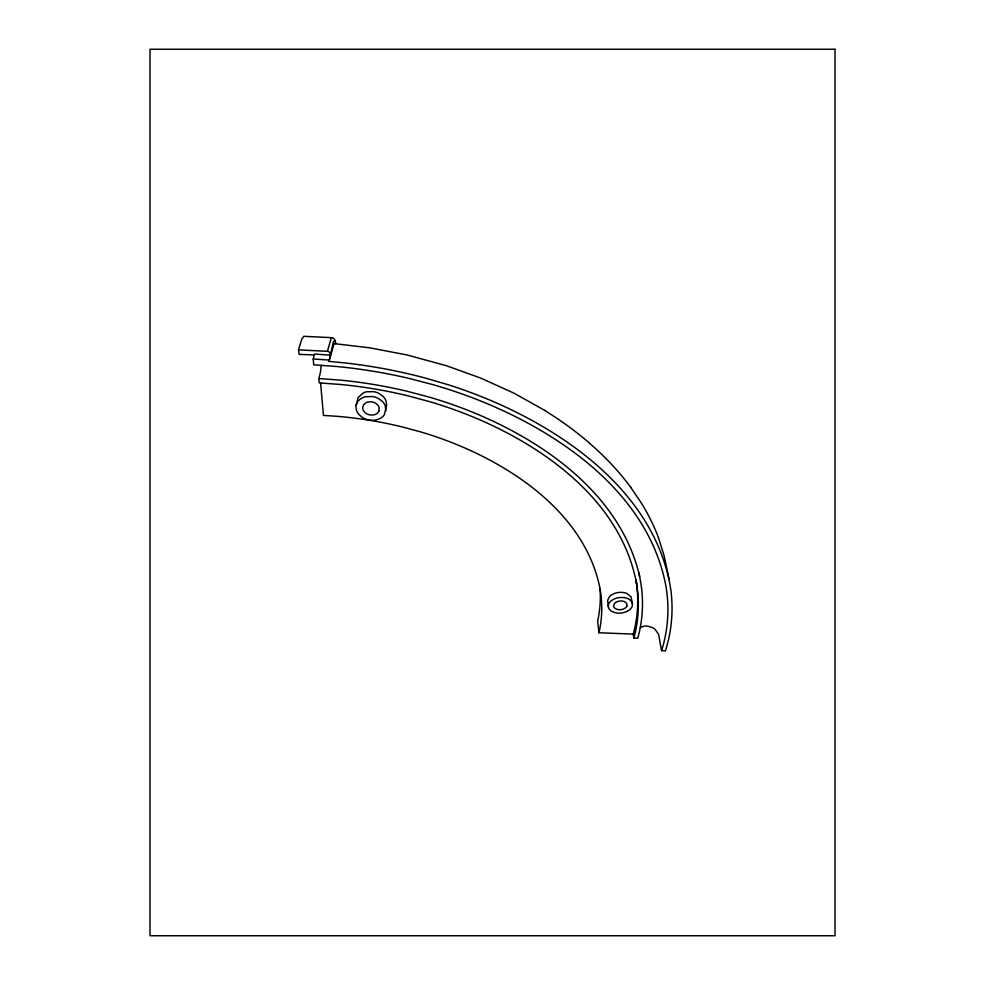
<?xml version="1.0" encoding="UTF-8"?>
<svg xmlns="http://www.w3.org/2000/svg" width="985" height="985" viewBox="0 0 985 985"><rect width="100%" height="100%" fill="white"/><g stroke="black" fill="none" stroke-linecap="round" stroke-linejoin="round"><path stroke-width="1.48" d="M385.837 410.868L385.233 405.771A12.546 12.546 0 0 0 382.045 401.104L378.289 398.433A19.368 19.368 0 0 0 372.884 396.573L365.546 396.696A15.809 15.809 0 0 0 362.098 398.026C357.801 399.959 354.957 404.847 356.274 409.501A11.832 11.832 0 0 0 358.996 414.562L362.135 417.283A18.567 18.567 0 0 0 367.528 419.684L369.671 420.127A18.161 18.161 0 0 0 376.245 419.893L380.099 418.477A11.438 11.438 0 0 0 384.335 414.722L386.674 405.315L385.997 400.846A12.509 12.509 0 0 0 382.833 396.192L379.102 393.52A19.158 19.158 0 0 0 373.746 391.673L366.457 391.784A15.674 15.674 0 0 0 363.034 393.113L358.084 397.608L356.164 405.327M665.441 650.789A139.636 139.636 0 0 0 670.674 588.845C656.022 497.671 573.221 436.183 493.596 401.683A486.085 486.085 0 0 0 448.507 384.839L425.003 377.969A544.594 544.594 0 0 0 344.861 362.923L328.941 361.384L333.558 341.155M328.941 361.384L334.124 343.617L369.806 347.828L407.15 354.982L446.427 365.718L480.815 378.129L513.961 393.163L544.717 410.388M314.313 354.945L299.132 354.366L298.48 349.86L327.414 351.325L331.12 338.372M633.872 638.095A126.536 126.536 0 0 0 636.556 583.6C621.769 504.049 549.753 450.243 479.683 419.758A435.111 435.111 0 0 0 430.359 401.855L408.319 395.908A483.832 483.832 0 0 0 341.278 384.532L319.288 382.894L318.906 378.535L320.482 372.022A66.746 66.746 0 0 0 321.122 365.25M661.612 650.642A138.011 138.011 0 0 0 665.934 586.198C648.98 496.009 565.365 436.232 485.642 403.013A491.343 491.343 0 0 0 432.698 384.581L409.083 378.425A541.959 541.959 0 0 0 337.313 366.568L313.735 364.807L313.193 358.996L314.56 354.071L330.147 355.117M298.48 349.86L301.866 338.914L303.786 336.304L331.982 337.683M378.991 410.807L379.139 407.741A6.821 6.821 0 0 0 377.132 404.416L375.814 403.358A10.54 10.54 0 0 0 371.591 401.818L367.959 401.954A8.779 8.779 0 0 0 366.038 402.693L363.588 404.737L362.652 407.765A6.292 6.292 0 0 0 364.364 411.865L365.127 412.678A9.936 9.936 0 0 0 369.855 414.87A9.887 9.887 0 0 0 374.645 414.636L376.024 414.057A6.107 6.107 0 0 0 379.016 410.819M626.879 605.997L626.743 603.51L624.428 601.638A7.498 7.498 0 0 0 621.978 601.01L621.079 600.985A10.306 10.306 0 0 0 617.336 601.675L615.785 602.463A5.356 5.356 0 0 0 614.406 603.707L613.63 605.677L614.111 607.363A4.58 4.58 0 0 0 616.056 608.927L616.832 609.272A9.456 9.456 0 0 0 620.969 609.616A9.419 9.419 0 0 0 624.601 608.447L625.537 607.794A4.445 4.445 0 0 0 626.891 606.009M640.299 627.482L643.574 626.263A12.916 12.916 0 0 1 648.229 626.251L652.735 627.765A15.403 15.403 0 0 1 655.173 629.44L658.633 634.402L661.526 650.617L665.38 650.765M627.039 611.389L629.686 609.69A8.803 8.803 0 0 0 631.016 608.348C634.438 604.692 631.274 599.212 626.866 598.277A13.642 13.642 0 0 0 624.207 597.6L620.304 597.476A19.097 19.097 0 0 0 615.563 598.437L612.128 600.099A10.17 10.17 0 0 0 610.762 601.145C607.757 603.386 607.326 608.274 610.565 610.515A9.148 9.148 0 0 0 612.584 611.784L615.613 612.793A17.656 17.656 0 0 0 621.449 613.002A17.348 17.348 0 0 0 627.026 611.389M600.05 588.845A110.677 110.677 0 0 1 597.636 621.129L598.954 632.752L633.207 634.118L633.811 638.083L637.763 638.243A128.764 128.764 0 0 0 640.41 580.658L638.871 572.642M313.193 358.996L328.892 360.042M318.906 378.535L340.81 380.161A490.592 490.592 0 0 1 407.556 391.365L429.522 397.201A443.521 443.521 0 0 1 478.698 414.734C549.408 444.974 621.535 497.671 639.696 576.607M588.895 442.659L595.346 448.384A296.941 296.941 0 0 1 603.546 456.166A264.485 264.485 0 0 1 630.892 487.489M630.843 487.526L641.149 502.744A199.61 199.61 0 0 1 658.288 537.182L664.001 555.355L669.123 579.451M335.035 341.118L335.429 342.324M636.605 583.588L635.941 579.611A127.151 127.151 0 0 1 633.269 634.131M632.419 603.743L631.053 596.848L626.903 593.475A13.433 13.433 0 0 0 623.443 592.477L619.577 592.354A18.863 18.863 0 0 0 614.849 593.315L611.451 594.965A9.961 9.961 0 0 0 609.69 596.405L607.634 600.284L608.299 606.711M320.605 382.968L323.449 415.411L336.267 416.249A421.001 421.001 0 0 1 401.757 426.813L421.223 432.058A378.252 378.252 0 0 1 464.797 447.953C524.796 474.277 585.976 520.068 599.877 587.786A116.119 116.119 0 0 1 601.195 597.119A109.717 109.717 0 0 1 598.991 632.764M335.589 343.74L335.565 342.965A6.181 6.181 0 0 0 335.417 341.758L334.974 340.268A5.368 5.368 0 0 0 334.284 338.988M544.68 410.45A349.244 349.244 0 0 1 588.931 442.61M332.339 337.744A3.066 3.066 0 0 1 333.558 338.286M327.414 351.349A3.103 3.103 0 0 1 329.273 352.113A2.253 2.253 0 0 1 330.11 353.713M835.009 49.25L149.991 49.25L149.991 935.75L835.009 935.75L835.009 49.25"/></g></svg>
